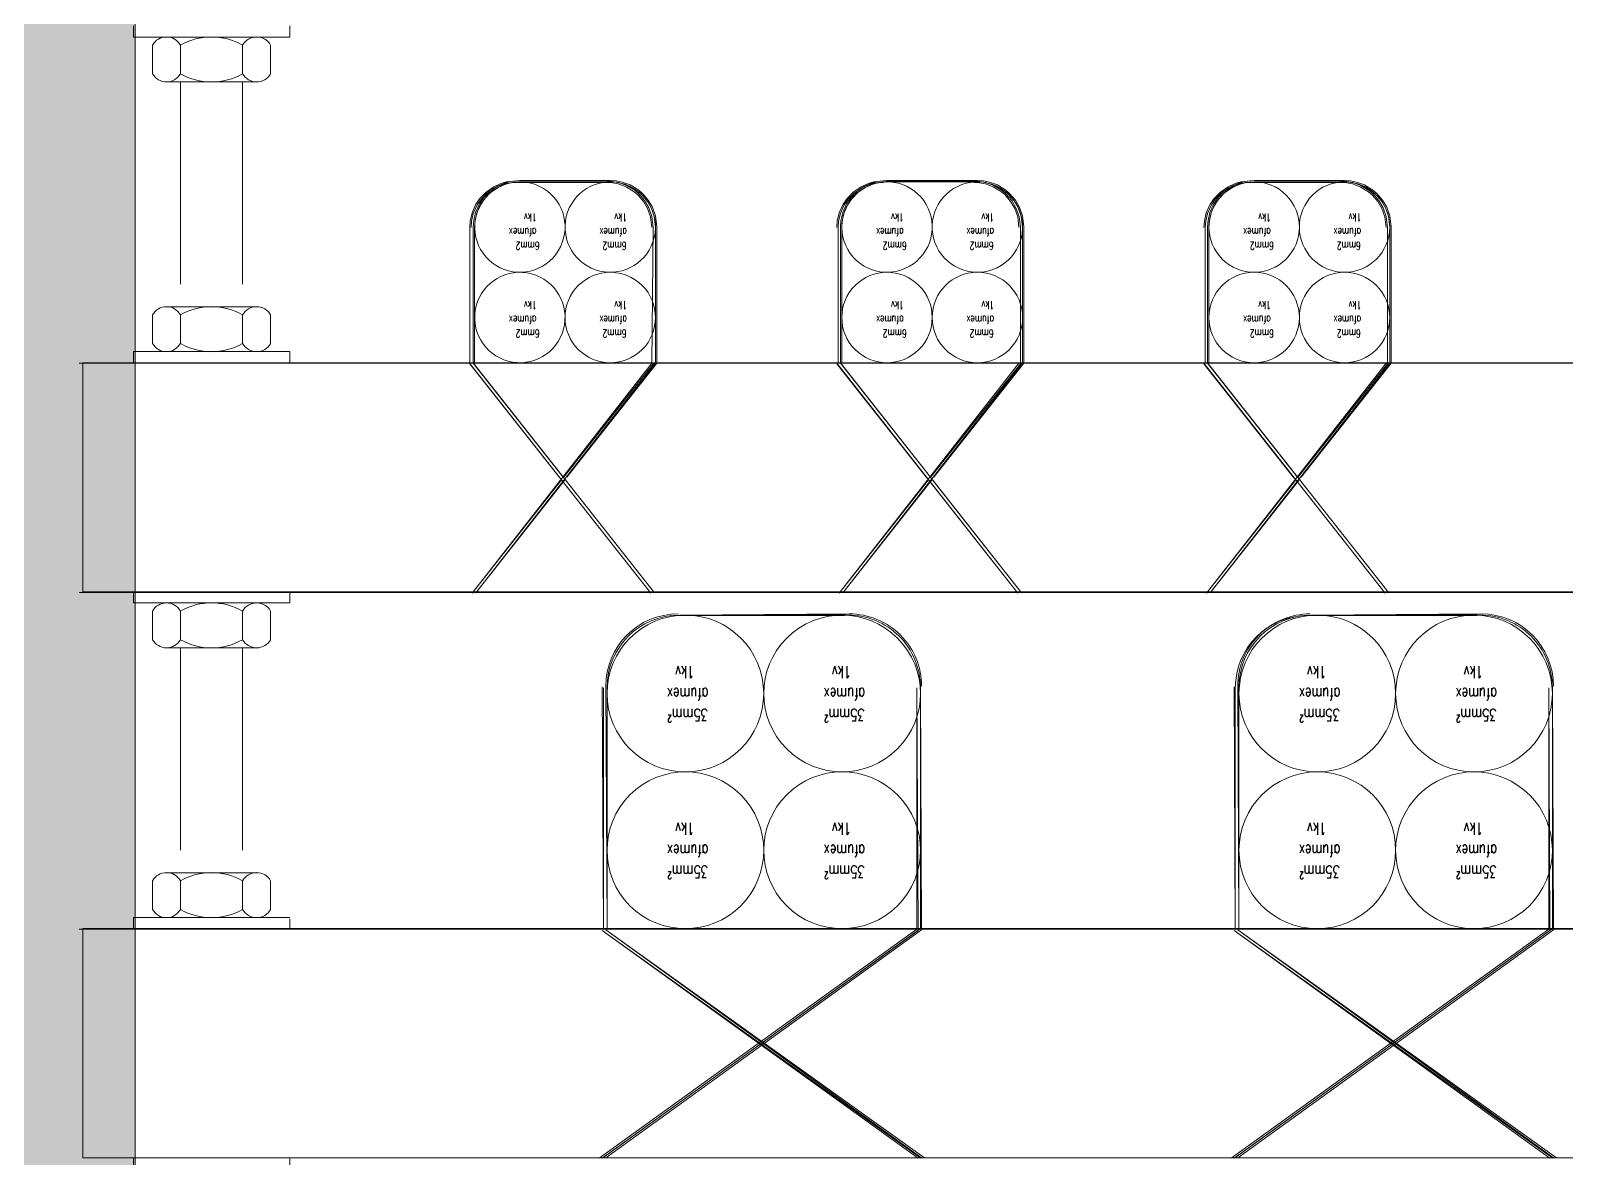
# Model space of a CAD drawing. Extents: x -14.2 to 52.3, y 3.7 to 90.9.
# Drawn here: x 11.7935 to 11.9209, y 17.7569 to 17.8504 of the extents above; entities that cross this region are included whole.
import ezdxf

# ---------------------------------------------------------------- set-up
doc = ezdxf.new("R2010")
doc.units = 0
for name, color, linetype, lineweight in [('limpo_PINI-PSG-PE-0102-LAZ-R00$0$0-1', 7, 'Continuous', 5), ('limpo_PINI-PSG-PE-0102-LAZ-R00$0$PNIN-HID-PL-0009-LAZ-R00_dwg', 8, 'Continuous', 5), ('limpo_PINI-PSG-PE-0102-LAZ-R00$0$S-BEAM', 12, 'Continuous', 5)]:
    doc.layers.add(name, color=color, linetype=linetype, lineweight=lineweight)
doc.layers.add('limpo_PINI-PSG-PE-0102-LAZ-R00$0$0-8', color=7, linetype='Continuous', lineweight=5, true_color=0x999999)
doc.layers.add('limpo_PINI-PSG-PE-0102-LAZ-R00$0$XR_ARQT', color=7, linetype='Continuous')
doc.layers.add('XR_ARQT', color=7, linetype='Continuous')
doc.styles.add('limpo_PINI-PSG-PE-0102-LAZ-R00$0$RomanS_2', font='romans__.ttf', dxfattribs={"width": 0.7, "height": 0.001})
doc.styles.add('limpo_PINI-PSG-PE-0102-LAZ-R00$0$RomanS_5', font='romans__.ttf', dxfattribs={"width": 0.7, "height": 0.0006637168141592924})

# ---------------------------------------------------------------- blocks, each defined once
blk = doc.blocks.new('limpo_PINI-PSG-PE-0102-LAZ-R00$0$LAZ GERAL - PNE_dwg-25011385-009 - PRE - PAV_ LAZER - GERAL')
at = {"layer": 'limpo_PINI-PSG-PE-0102-LAZ-R00$0$0-8'}
for p, q in [((-9.8235144578276, -6.981251212000853), (-9.8235144578276, -6.98362757948637)), ((-9.821192077326586, -6.98125121427179), (-9.821192077326586, -6.98362757948637)), ((-9.81603995153587, -6.98362757948637), (-9.81603995153587, -6.981251212000853)), ((-9.813717569899367, -6.98125121427179), (-9.813717569899367, -6.98362757948637)), ((-9.82246847788673, -6.984299256783725), (-9.814763553246664, -6.984299256783725)), ((-9.821192179518746, -7.001074659067399), (-9.821192179518746, -6.984299259054666)), ((-9.81604005259257, -7.001074656796462), (-9.81604005259257, -6.984299259054666)), ((-9.822468430197048, -7.002948375093943), (-9.814763506692458, -7.002948375093943)), ((-9.823514412408883, -7.005996419876819), (-9.823514412408883, -7.003620056933165)), ((-9.82119203077238, -7.005996422147756), (-9.82119203077238, -7.003620054662228)), ((-9.816039906117112, -7.003620054662228), (-9.816039906117112, -7.005996422147756)), ((-9.813717523345161, -7.005996419876819), (-9.813717523345161, -7.003620054662228)), ((-9.81213028942328, -7.007588998448849), (-9.81213028942328, -7.007091361218691)), ((-8.779996034012882, -7.007588237684995), (-9.829298076685973, -7.007588237685006)), ((-9.823514412408883, -7.028181502860789), (-9.823514412408883, -7.03055786580444)), ((-9.82119203077238, -7.028181500589849), (-9.82119203077238, -7.03055786580444)), ((-9.816039906117112, -7.030557868075377), (-9.816039906117112, -7.028181500589849)), ((-9.813717523345161, -7.028181498318911), (-9.813717523345161, -7.03055786580444)), ((-9.822468431332496, -7.031229543101794), (-9.814763506692458, -7.031229543101794)), ((-9.82119213296454, -7.048004943114528), (-9.82119213296454, -7.031229543101794)), ((-9.816040007173825, -7.048004945385465), (-9.816040007173825, -7.031229545372724)), ((-9.823514366990139, -7.052926806116105), (-9.823514366990139, -7.050550443172455)), ((-9.82246838477829, -7.049878763604163), (-9.8147634612737, -7.049878763604163)), ((-9.821191985353636, -7.052926808387042), (-9.821191985353636, -7.050550440901517)), ((-9.81603985956292, -7.050550440901517), (-9.81603985956292, -7.052926808387042)), ((-9.813717479061893, -7.052926806116105), (-9.813717479061893, -7.050550440901517)), ((-8.77999626533554, -7.054518623924295), (-9.8292980312672, -7.054518623924295))]:
    blk.add_line(p, q, dxfattribs=at)
at = {"layer": 'limpo_PINI-PSG-PE-0102-LAZ-R00$0$0-8', "flags": 128}
for points in [[(-9.812130334841996, -6.979658637970687), (-9.812130334841996, -6.980579534703498), (-9.825101694020418, -6.980579534703498), (-9.825101694020418, -6.979658635699749)], [(-9.796788447892482, -7.007589000719786), (-9.796788447892482, -7.003839000236994), (-9.796788447892482, -6.996339001542335), (-9.796752269595672, -6.995819352120161), (-9.796598903003144, -6.995161863636977), (-9.796286239266209, -6.994464343076945), (-9.795961907455137, -6.993990409886838), (-9.795466361757903, -6.993481079602248), (-9.794836707013658, -6.993048293519021), (-9.79427456495445, -6.992798588103057), (-9.79381296862941, -6.992669855499273), (-9.793038447409657, -6.992589001059539), (-9.785538447579555, -6.992589001059539), (-9.785058331763537, -6.992619863092905), (-9.7845696068255, -6.992716314327723), (-9.78393264988344, -6.992950209480529), (-9.783250387748865, -6.993367923355109), (-9.782946757799195, -6.99362871548534), (-9.782479401242526, -6.994169959247113), (-9.78214383737722, -6.994745537304883), (-9.781897198861628, -6.99544244471193), (-9.781788445961269, -6.996338999271398), (-9.781788445961269, -7.003839002507931), (-9.781788445961269, -7.007588998448849), (-9.796699337461405, -7.026659350585938), (-9.78928844692686, -7.017272225981952), (-9.781877559798744, -7.026659350585938), (-9.796903222182209, -7.007588998448849), (-9.81213028942328, -7.007588998448849), (-9.81213028942328, -7.006668099445111), (-9.825101646330765, -7.006668099445111), (-9.825101646330765, -7.007589000719786)], [(-9.78914379619043, -7.017088999974728), (-9.781674915009546, -7.007628412830829), (-9.781674915009546, -7.003839000236994), (-9.781674915009546, -6.996332138770825), (-9.781785996755772, -6.995416358458996), (-9.782040373489053, -6.994697586470849), (-9.782386605080774, -6.99410370920301), (-9.782866359817774, -6.99354810403586), (-9.783183328115754, -6.99327585957051), (-9.783882958376196, -6.992847506356245), (-9.784538860609942, -6.992606657594443), (-9.785043636530446, -6.992507036131627), (-9.78553480272572, -6.992475465565921), (-9.793044358658605, -6.992475465565921), (-9.793834260934403, -6.992557927829033), (-9.794313064148838, -6.992691458922625), (-9.79489237789791, -6.992948790144926), (-9.795539915135294, -6.993393864268064), (-9.796050091343929, -6.993918232697254), (-9.796385680189545, -6.994408614283806), (-9.796706983706144, -6.995125412827736), (-9.796864898985433, -6.995802406388528), (-9.79690198452154, -6.996335052382946), (-9.79690198452154, -7.003839000236994), (-9.79690198452154, -7.007628412830829), (-9.789433098798781, -7.017088999974728)], [(-9.766333072343258, -7.007588966655732), (-9.766333072343258, -7.003838963902002), (-9.766333072343258, -6.996338962936402), (-9.76629689177554, -6.99581931578517), (-9.766143528589396, -6.995161825031047), (-9.765830863717014, -6.994464302200079), (-9.765506533041389, -6.993990371280915), (-9.765010987344198, -6.993481038725381), (-9.764381332599925, -6.993048254913099), (-9.763819188269764, -6.992798551768065), (-9.763357591944725, -6.992669821435214), (-9.762583071860462, -6.992588964724547), (-9.75508307203036, -6.992588964724547), (-9.754602955078894, -6.992619824486976), (-9.754114231276304, -6.992716280263668), (-9.753477276605182, -6.992950170874597), (-9.752795009928732, -6.993367891561991), (-9.752491383385447, -6.993628681421285), (-9.752024023422408, -6.994169925183058), (-9.751688462963514, -6.994745500969888), (-9.751441824447923, -6.995442408376938), (-9.751333072683025, -6.996338962936402), (-9.751333072683025, -7.003838963902002), (-9.751333072683025, -7.007588964384794), (-9.766243960776734, -7.026659314250953), (-9.758833072513156, -7.01727218964696), (-9.751422183114101, -7.026659314250953), (-9.766447844362048, -7.007588966655732), (-9.781674913874085, -7.007588966655732), (-9.781674913874085, -7.007091322612769)], [(-9.758688420641235, -7.017088965910673), (-9.751219538324861, -7.007628378766782), (-9.751219538324861, -7.003838966172939), (-9.751219538324861, -6.99633210470677), (-9.751330622342039, -6.995416319853074), (-9.751584997939872, -6.994697552406794), (-9.751931229531579, -6.994103670597077), (-9.752410984268593, -6.993548069971805), (-9.752727951431083, -6.993275825506455), (-9.753427581691554, -6.992847472292191), (-9.754083483925271, -6.992606623530389), (-9.754588259845761, -6.992507002067573), (-9.755079426041036, -6.992475429230929), (-9.762588983109382, -6.992475429230929), (-9.763378885385208, -6.992557891494041), (-9.763857688599614, -6.992691422587633), (-9.764437003484161, -6.992948753809934), (-9.765084539586098, -6.993393830204017), (-9.765594712388307, -6.993918196362262), (-9.765930303504874, -6.994408582490689), (-9.766251607021502, -6.995125374221807), (-9.766409522300748, -6.995802370053536), (-9.76644660556596, -6.996335016047961), (-9.76644660556596, -7.003838963902002), (-9.76644660556596, -7.007628381037712), (-9.758977723249586, -7.017088963639736)], [(-9.735877695658615, -7.007588941675426), (-9.735877695658615, -7.00383894346357), (-9.735877695658615, -6.996338940227037), (-9.735841517361791, -6.995819295346742), (-9.735688150769263, -6.995161804592616), (-9.735375487032343, -6.994464281761651), (-9.73505115408581, -6.993990353113418), (-9.734555609524065, -6.99348101828695), (-9.733925954779792, -6.993048236745601), (-9.733363813856059, -6.992798531329637), (-9.732902216395544, -6.992669798725849), (-9.73212769517582, -6.992588944286108), (-9.724627695345688, -6.992588944286108), (-9.72414758066516, -6.992619801777607), (-9.723658855727123, -6.992716257554299), (-9.72302189878505, -6.992950148165232), (-9.722339634379537, -6.993367866581679), (-9.722036006700804, -6.993628656440979), (-9.72156864900866, -6.994169904744631), (-9.721233085143382, -6.99474548053146), (-9.72098644662779, -6.9954423879385), (-9.720877694862892, -6.996338940227037), (-9.720877694862892, -7.003838941192633), (-9.720877694862892, -7.007588941675426), (-9.735788586362986, -7.026659293812514), (-9.72837769696396, -7.017272164666654), (-9.720966807564906, -7.026659291541577), (-9.735992468812853, -7.007588941675426), (-9.751219538324861, -7.007588941675426), (-9.751219538324861, -7.007091302174331)], [(-9.72823304509204, -7.017088940930368), (-9.720764161640219, -7.007628356057406), (-9.720764161640219, -7.003838941192633), (-9.720764161640219, -6.996332079726464), (-9.720875245657354, -6.995416299414636), (-9.721129621255187, -6.994697529697419), (-9.721475853982383, -6.99410365015865), (-9.721955607583908, -6.993548047262436), (-9.722272577017335, -6.993275802797079), (-9.722972206142359, -6.992847447311885), (-9.723628108376076, -6.992606600821023), (-9.724132884296566, -6.992506979358197), (-9.72462405049184, -6.992475408792501), (-9.732133605289249, -6.992475408792501), (-9.732923509836013, -6.992557868784672), (-9.73340231305042, -6.992691397607327), (-9.733981625664043, -6.992948731100565), (-9.734629164036917, -6.993393805223704), (-9.735139339110063, -6.993918175923831), (-9.735474927955678, -6.994408559781313), (-9.735796231472307, -6.995125353783376), (-9.735954146751553, -6.995802349615097), (-9.735991230016737, -6.996334995609523), (-9.735991230016737, -7.003838941192633), (-9.735991230016737, -7.007628356057406), (-9.728522347700405, -7.017088940930368)], [(-9.70553709212821, -7.007588907611371), (-9.720764161640219, -7.007588907611371), (-9.720764161640219, -7.007091263568402)], [(-9.829298076685973, -7.007588925778908), (-9.829298076685973, -7.026588926559718), (-8.779996127668412, -7.026588926559729)], [(-9.81213028942328, -7.026588919746882), (-9.81213028942328, -7.027509821021557), (-9.825101647466212, -7.027509821021557), (-9.825101647466212, -7.026588922017819)], [(-9.765709417414456, -7.02841935852766), (-9.779809416368394, -7.028519359236956), (-9.765809416988304, -7.028519359236956)], [(-9.713288589143545, -7.028419360798598), (-9.72738859036842, -7.028519361507893), (-9.713388588717393, -7.028519361507893)], [(-9.785909417623074, -7.07351930371523), (-9.759709416869072, -7.054619360417128), (-9.75980941644292, -7.034519360917812), (-9.75980941644292, -7.054519359707832), (-9.786148040866664, -7.073519305986167)], [(-9.785909417623074, -7.034419362479454), (-9.785809418049269, -7.054519359707832), (-9.785809418049269, -7.034519360917812)], [(-9.733488590487653, -7.07351930371523), (-9.70728858859816, -7.054619360417128), (-9.707388589307456, -7.03451936318875), (-9.707388589307456, -7.05451936197877), (-9.73372721486669, -7.07351930371523)], [(-9.733488590487653, -7.034419360208517), (-9.733388589778357, -7.05451936197877), (-9.733388589778357, -7.034519360917812)], [(-9.812130244004535, -7.053598485684404), (-9.825101602047496, -7.053598485684404), (-9.825101602047496, -7.054519384688142)], [(-9.785909416487627, -7.054519359707832), (-9.812130244004535, -7.054519359707832), (-9.812130244004535, -7.053717862027888), (-9.812130244004535, -7.054519384688142)], [(-9.733488590487653, -7.054519359707832), (-9.759709416869072, -7.054519359707832), (-9.759709416869072, -7.053717864298825)], [(-9.681067762216742, -7.05451936197877), (-9.70728858973365, -7.05451936197877), (-9.70728858973365, -7.053717864298825)], [(-9.8292980312672, -7.054519312018186), (-9.829298031267214, -7.073519312799014), (-8.77999635899107, -7.073519312799014)], [(-9.759709418004562, -7.07351930371523), (-9.785909416487627, -7.054619360417128), (-9.759470791354588, -7.07351930371523)], [(-9.70728858973365, -7.07351930371523), (-9.733488589352177, -7.054619360417128), (-9.707049965354614, -7.073519305986167)], [(-9.812130244004535, -7.073519305986167), (-9.812130244004535, -7.074440207260857), (-9.825101602047496, -7.074440207260857), (-9.825101602047496, -7.073519305986167)]]:
    blk.add_lwpolyline(points, dxfattribs=at)
at = {"layer": 'limpo_PINI-PSG-PE-0102-LAZ-R00$0$0-8'}
for centre, radius in [((-9.779309417363791, -7.035019359922416), 0.00650000068543477), ((-9.713888589992933, -7.035019359922416), 0.006500000685477403), ((-9.72688859022837, -7.048019361293321), 0.006500000685477403)]:
    blk.add_circle(centre, radius, dxfattribs=at)
for centre, radius, start, end in [((-9.72738859036842, -7.034519360917812), 0.005999999409908696, 90, 180), ((-9.818615969580222, -7.02601069604755), 0.005226169717274493, 240.4675816840882, 299.5324168751238), ((-9.814878714731151, -7.029899859547616), 0.001334668744473434, 209.5387850870048, 330.4612997309792), ((-9.818615923026016, -7.048379638630152), 0.005226169717274493, 240.4675816840721, 299.532418315927)]:
    blk.add_arc(centre, radius, start, end, dxfattribs=at)
for centre, major_axis, ratio, start_param, end_param in [((-9.822353268712575, -6.981909220528603), (0.00129057014269284, 0.0003402451610921758), 0.9999982984946754, 0.2577739979417042, 2.368267909469662), ((-9.818616014998966, -6.985798381757743), (0.004159937226234545, 0.003163509363301962), 0.9999991041850048, 0.4051897451851598, 1.436066003537221), ((-9.814878760149867, -6.981909220528603), (-0.0008082240430593851, 0.001062126704768765), 0.9999987968544446, 4.577465541235565, 6.68796099785599), ((-9.8223532675771, -6.98296957095862), (-0.0001291282048289544, 0.00132840954825895), 0.9999973096873458, 1.989444121635222, 4.099940087475453), ((-9.818616012728029, -6.979080409729487), (0.003789916488361452, 0.003598527043251864), 0.9999995141808703, 3.437450739352873, 4.468326778196947), ((-9.814878760149867, -6.98296957095862), (0.0006719827351403206, 0.001153161479501854), 0.9999982985179435, 2.613969430734719, 4.724464270911673), ((-9.822353222158341, -7.004278063189989), (4.833814363096525e-05, 0.001333795100339539), 0.9999969325892055, 5.264162289828012, 7.374660515238323), ((-9.818615969580222, -7.008167224419118), (0.002457468631531557, 0.00461234254004395), 0.9999995141780624, 6.257291294578549, 7.288167587428976), ((-9.814878715866612, -7.004278063189989), (0.0003089825219542669, 0.001298412999900137), 0.9999969325756707, 5.461560568283644, 7.572057038208092), ((-9.822353222158341, -7.005338413619995), (-0.0005425797408091833, 0.001219406311185851), 0.999997309715679, 1.667694292241023, 3.778191438205998), ((-9.818615968444732, -7.001449252390866), (0.003789902611264803, 0.003598540032717662), 0.999999514172254, 3.437447486679544, 4.468323525524871), ((-9.814878715866612, -7.005338413619995), (-0.0003402456629001517, 0.001290573364154491), 0.9999965970109286, 1.82857163741003, 3.939069778160199), ((-9.822353222158341, -7.028839506846673), (0.001290571207250071, 0.0003402411230453095), 0.9999982985212938, 0.2577771268303455, 2.368274418494719), ((-9.818615969580222, -7.032728670346742), (0.0001353184439426066, 0.005224418680625733), 0.9999995141787221, 5.793642339547093, 6.824518627081632), ((-9.814878715866612, -7.028839506846673), (0.0008480204799436718, 0.001030633684926015), 0.9999973096853759, 5.916435037866739, 8.026931502669663), ((-9.77990941707769, -7.034419362479454), (0, 0.00600000168085657), 0.9999998107546929, 1.554312234475219e-15, 1.570796326794898), ((-9.779809416368394, -7.034519360917812), (0, 0.00600000168085657), 0.9999998107546929, 1.554312234475219e-15, 1.570796326794898), ((-9.765809416988304, -7.034519360917812), (0, 0.00600000168085657), 0.9999998107546929, 4.712388980384685, 6.283185307179588), ((-9.765709417414456, -7.034419360208517), (0, 0.00600000168085657), 0.9999996215087936, 4.712388980384685, 6.283185307179588), ((-9.727488589942269, -7.034419362479454), (-0.003154393830076064, 0.005103903227543293), 0.9999995768352079, 5.729609602129317, 7.300405928925405), ((-9.713388588717393, -7.034519360917812), (-0.004242650627203326, 0.004242631518286322), 0.9999996215152355, 3.926988375732821, 5.497784702532454), ((-9.713288589143545, -7.034419360208517), (-0.004242630715648957, 0.004242651429862047), 0.99999962150813, 3.926993068936836, 5.497789395729364), ((-9.822353222158341, -7.029899859547616), (-0.0008082290279225194, 0.001062122911530618), 0.9999987968695022, 1.435868194350536, 3.546365131301779), ((-9.822353176739625, -7.051208449429282), (4.834215638019874e-05, 0.001333794954912988), 0.9999969325737023, 5.264165298339257, 7.374663523751805), ((-9.818615923026016, -7.055097610658407), (-0.000703263801852456, 0.005178637073872509), 0.9999996927367628, 5.632771782316827, 6.663648285783215), ((-9.814878669312407, -7.051208447158338), (-0.0003402431420845564, 0.001290570674975607), 0.9999982985053228, 4.970164542758077, 7.080662055066841), ((-9.822353176739625, -7.052268799859284), (-0.0005425774516116613, 0.001219407329776021), 0.9999973096937934, 1.66769616955251, 3.778193315531241), ((-9.814878669312407, -7.052268799859284), (0.0006719778667534916, 0.001153163983326111), 0.9999991492454787, 2.613965704708907, 4.724461665409552)]:
    blk.add_ellipse(centre, major_axis=major_axis, ratio=ratio, start_param=start_param, end_param=end_param, dxfattribs=at)
for centre, major_axis, ratio in [((-9.793038447409657, -6.996339001542335), (0.001971489462142681, 0.003189943288652711), 0.9999993229396402), ((-9.762583072995952, -6.99633896520734), (0.003042159463790915, 0.002192666673452157), 0.999999042484537), ((-9.75508307203036, -6.99633896520734), (0.003189943474724537, 0.001971487001288588), 0.9999993229378232), ((-9.785538446444065, -6.996338999271398), (-0.003649684919773854, 0.0008615710142225054), 0.9999993229357624), ((-9.73212769517582, -6.996338942497975), (0.002651645796899473, 0.002651654138967586), 0.999999394418164), ((-9.724627695345688, -6.996338940227037), (0.003750000482796167, 0), 0.9999993944187151), ((-9.785538447579555, -7.003839000236994), (-0.002651643361258357, 0.002651660589060002), 0.9999990916279338), ((-9.762583071860462, -7.003838963902002), (-0.002651648339467593, 0.002651654005112157), 0.9999996972045302), ((-9.724627695345688, -7.003838941192633), (-0.002651640398951141, 0.002651661945575963), 0.99999969720721), ((-9.793038447409657, -7.003839002507931), (0.0006006780411267133, 0.003701581720685705), 0.9999990424892091), ((-9.75508307203036, -7.003838963902002), (0, 0.003750000482796167), 0.9999996972065154), ((-9.73212769517582, -7.003838941192633), (0, 0.003750000482803273), 0.9999996972046206), ((-9.766309418263845, -7.035019359922416), (0.004596207339642507, 0.004596182588032679), 0.9999998253118367), ((-9.72688859022837, -7.035019359922416), (0, 0.006500000685459639), 0.9999998253119937), ((-9.779309417363791, -7.048019359022383), (-0.004596206822802773, 0.004596183907785165), 0.9999996506252495), ((-9.766309418263845, -7.048019359022383), (0.00459621242399551, 0.004596177503646672), 0.9999998253114499), ((-9.713888589992933, -7.048019359022383), (-0.006005206595415091, 0.002487466774282269), 0.9999997529567805)]:
    blk.add_ellipse(centre, major_axis=major_axis, ratio=ratio, dxfattribs=at)
at = {"layer": 'limpo_PINI-PSG-PE-0102-LAZ-R00$0$0-1', "attachment_point": 1, "rotation": 180, "line_spacing_factor": 0.9830834373146234}
for s, insert, char_height, width, style in [('1kv', (-9.791645706748753, -6.995876089972004), 0.0006637168141592924, 0.00141590101434416, 'limpo_PINI-PSG-PE-0102-LAZ-R00$0$RomanS_5'), ('1kv', (-9.784145708054112, -6.99587608770107), 0.0006637168141592924, 0.00141590101434416, 'limpo_PINI-PSG-PE-0102-LAZ-R00$0$RomanS_5'), ('1kv', (-9.761190332335048, -6.995876053637019), 0.0006637168141592924, 0.00141590101434416, 'limpo_PINI-PSG-PE-0102-LAZ-R00$0$RomanS_5'), ('1kv', (-9.75369033023398, -6.995876053637019), 0.0006637168141592924, 0.00141590101434416, 'limpo_PINI-PSG-PE-0102-LAZ-R00$0$RomanS_5'), ('1kv', (-9.730734955650377, -6.995876030927644), 0.0006637168141592924, 0.00141590101434416, 'limpo_PINI-PSG-PE-0102-LAZ-R00$0$RomanS_5'), ('1kv', (-9.723234956955721, -6.995876033198581), 0.0006637168141592924, 0.00141590101434416, 'limpo_PINI-PSG-PE-0102-LAZ-R00$0$RomanS_5'), ('afumex', (-9.791656567504816, -6.997084889280544), 0.0006637168141592924, 0.003050255328044276, 'limpo_PINI-PSG-PE-0102-LAZ-R00$0$RomanS_5'), ('afumex', (-9.784156565403748, -6.997084889280544), 0.0006637168141592924, 0.003050255328044276, 'limpo_PINI-PSG-PE-0102-LAZ-R00$0$RomanS_5'), ('afumex', (-9.761201189684684, -6.997084857487426), 0.0006637168141592924, 0.003050255328044276, 'limpo_PINI-PSG-PE-0102-LAZ-R00$0$RomanS_5'), ('afumex', (-9.753701189854553, -6.997084855216489), 0.0006637168141592924, 0.003050255328044276, 'limpo_PINI-PSG-PE-0102-LAZ-R00$0$RomanS_5'), ('afumex', (-9.73074581527095, -6.99708483250712), 0.0006637168141592924, 0.003050255328044276, 'limpo_PINI-PSG-PE-0102-LAZ-R00$0$RomanS_5'), ('afumex', (-9.723245814305358, -6.997084834778057), 0.0006637168141592924, 0.003050255328044276, 'limpo_PINI-PSG-PE-0102-LAZ-R00$0$RomanS_5'), ('6mm2', (-9.79139930668154, -6.998228878319011), 0.0006637168141592924, 0.002653803044027912, 'limpo_PINI-PSG-PE-0102-LAZ-R00$0$RomanS_5'), ('6mm2', (-9.784188975080639, -6.998228876048074), 0.0006637168141592924, 0.002653803044027912, 'limpo_PINI-PSG-PE-0102-LAZ-R00$0$RomanS_5'), ('6mm2', (-9.760943931132346, -6.998228839713082), 0.0006637168141592924, 0.002653803044027912, 'limpo_PINI-PSG-PE-0102-LAZ-R00$0$RomanS_5'), ('6mm2', (-9.753733599531444, -6.998228839713082), 0.0006637168141592924, 0.002653803044027912, 'limpo_PINI-PSG-PE-0102-LAZ-R00$0$RomanS_5'), ('6mm2', (-9.730488554447703, -6.998228819274651), 0.0006637168141592924, 0.002653803044027912, 'limpo_PINI-PSG-PE-0102-LAZ-R00$0$RomanS_5'), ('6mm2', (-9.723278221711325, -6.998228819274651), 0.0006637168141592924, 0.002653803044027912, 'limpo_PINI-PSG-PE-0102-LAZ-R00$0$RomanS_5'), ('1kv', (-9.791645706748753, -7.003155469411357), 0.0006637168141592924, 0.00141590101434416, 'limpo_PINI-PSG-PE-0102-LAZ-R00$0$RomanS_5'), ('1kv', (-9.784145708054112, -7.003155469411357), 0.0006637168141592924, 0.00141590101434416, 'limpo_PINI-PSG-PE-0102-LAZ-R00$0$RomanS_5'), ('1kv', (-9.761190331199558, -7.003155435347303), 0.0006637168141592924, 0.00141590101434416, 'limpo_PINI-PSG-PE-0102-LAZ-R00$0$RomanS_5'), ('1kv', (-9.753690331369427, -7.003155435347303), 0.0006637168141592924, 0.00141590101434416, 'limpo_PINI-PSG-PE-0102-LAZ-R00$0$RomanS_5'), ('1kv', (-9.730734954514915, -7.003155412637934), 0.0006637168141592924, 0.00141590101434416, 'limpo_PINI-PSG-PE-0102-LAZ-R00$0$RomanS_5'), ('1kv', (-9.723234955820232, -7.003155412637934), 0.0006637168141592924, 0.00141590101434416, 'limpo_PINI-PSG-PE-0102-LAZ-R00$0$RomanS_5'), ('afumex', (-9.791656567504816, -7.004364270990834), 0.0006637168141592924, 0.003050255328044276, 'limpo_PINI-PSG-PE-0102-LAZ-R00$0$RomanS_5'), ('afumex', (-9.784156566539195, -7.004364270990834), 0.0006637168141592924, 0.003050255328044276, 'limpo_PINI-PSG-PE-0102-LAZ-R00$0$RomanS_5'), ('afumex', (-9.761201190820145, -7.004364234655842), 0.0006637168141592924, 0.003050255328044276, 'limpo_PINI-PSG-PE-0102-LAZ-R00$0$RomanS_5'), ('afumex', (-9.753701189854553, -7.004364232384905), 0.0006637168141592924, 0.003050255328044276, 'limpo_PINI-PSG-PE-0102-LAZ-R00$0$RomanS_5'), ('afumex', (-9.73074581413546, -7.004364209675536), 0.0006637168141592924, 0.003050255328044276, 'limpo_PINI-PSG-PE-0102-LAZ-R00$0$RomanS_5'), ('afumex', (-9.723245814305358, -7.004364211946474), 0.0006637168141592924, 0.003050255328044276, 'limpo_PINI-PSG-PE-0102-LAZ-R00$0$RomanS_5'), ('6mm2', (-9.79139930668154, -7.005508255487428), 0.0006637168141592924, 0.002653803044027912, 'limpo_PINI-PSG-PE-0102-LAZ-R00$0$RomanS_5'), ('6mm2', (-9.784188976216129, -7.005508255487428), 0.0006637168141592924, 0.002653803044027912, 'limpo_PINI-PSG-PE-0102-LAZ-R00$0$RomanS_5'), ('6mm2', (-9.760943931132346, -7.005508219152436), 0.0006637168141592924, 0.002653803044027912, 'limpo_PINI-PSG-PE-0102-LAZ-R00$0$RomanS_5'), ('6mm2', (-9.753733599531444, -7.005508219152436), 0.0006637168141592924, 0.002653803044027912, 'limpo_PINI-PSG-PE-0102-LAZ-R00$0$RomanS_5'), ('6mm2', (-9.730488554447703, -7.005508198714004), 0.0006637168141592924, 0.002653803044027912, 'limpo_PINI-PSG-PE-0102-LAZ-R00$0$RomanS_5'), ('6mm2', (-9.723278222846801, -7.005508196443067), 0.0006637168141592924, 0.002653803044027912, 'limpo_PINI-PSG-PE-0102-LAZ-R00$0$RomanS_5'), ('1kv', (-9.778555034813095, -7.033748738441162), 0.001, 0.002133290672852436, 'limpo_PINI-PSG-PE-0102-LAZ-R00$0$RomanS_2'), ('1kv', (-9.765555035713106, -7.033748738441162), 0.001, 0.002133290672852436, 'limpo_PINI-PSG-PE-0102-LAZ-R00$0$RomanS_2'), ('1kv', (-9.726134208813122, -7.033748736170224), 0.001, 0.002133290672852436, 'limpo_PINI-PSG-PE-0102-LAZ-R00$0$RomanS_2'), ('1kv', (-9.713134207442195, -7.033748738441162), 0.001, 0.002133290672852436, 'limpo_PINI-PSG-PE-0102-LAZ-R00$0$RomanS_2'), ('afumex', (-9.777378055873328, -7.035569998094729), 0.001, 0.004595717620944962, 'limpo_PINI-PSG-PE-0102-LAZ-R00$0$RomanS_2'), ('afumex', (-9.764378056773353, -7.035569995823796), 0.001, 0.004595717620944962, 'limpo_PINI-PSG-PE-0102-LAZ-R00$0$RomanS_2'), ('afumex', (-9.724957229873354, -7.035569995823796), 0.001, 0.004595717620944962, 'limpo_PINI-PSG-PE-0102-LAZ-R00$0$RomanS_2'), ('afumex', (-9.711957228502442, -7.035569998094729), 0.001, 0.004595717620944962, 'limpo_PINI-PSG-PE-0102-LAZ-R00$0$RomanS_2'), ('35mm²', (-9.777426886695437, -7.037293600645949), 0.001, 0.004425054367116768, 'limpo_PINI-PSG-PE-0102-LAZ-R00$0$RomanS_2'), ('35mm²', (-9.76442688646, -7.037293600645949), 0.001, 0.004425054367116768, 'limpo_PINI-PSG-PE-0102-LAZ-R00$0$RomanS_2'), ('35mm²', (-9.725006058424526, -7.037293602916886), 0.001, 0.004425054367116768, 'limpo_PINI-PSG-PE-0102-LAZ-R00$0$RomanS_2'), ('35mm²', (-9.712006060459998, -7.037293602916886), 0.001, 0.004425054367116768, 'limpo_PINI-PSG-PE-0102-LAZ-R00$0$RomanS_2'), ('1kv', (-9.778555034813095, -7.046748737541137), 0.001, 0.002133290672852436, 'limpo_PINI-PSG-PE-0102-LAZ-R00$0$RomanS_2'), ('1kv', (-9.765555035713106, -7.046748737541137), 0.001, 0.002133290672852436, 'limpo_PINI-PSG-PE-0102-LAZ-R00$0$RomanS_2'), ('1kv', (-9.726134208813122, -7.046748737541137), 0.001, 0.002133290672852436, 'limpo_PINI-PSG-PE-0102-LAZ-R00$0$RomanS_2'), ('1kv', (-9.713134208577685, -7.046748737541137), 0.001, 0.002133290672852436, 'limpo_PINI-PSG-PE-0102-LAZ-R00$0$RomanS_2'), ('afumex', (-9.777378055873328, -7.048569997194704), 0.001, 0.004595717620944962, 'limpo_PINI-PSG-PE-0102-LAZ-R00$0$RomanS_2'), ('afumex', (-9.764378056773353, -7.048569994923767), 0.001, 0.004595717620944962, 'limpo_PINI-PSG-PE-0102-LAZ-R00$0$RomanS_2'), ('afumex', (-9.724957228737878, -7.048569997194704), 0.001, 0.004595717620944962, 'limpo_PINI-PSG-PE-0102-LAZ-R00$0$RomanS_2'), ('afumex', (-9.711957229637889, -7.048569999465641), 0.001, 0.004595717620944962, 'limpo_PINI-PSG-PE-0102-LAZ-R00$0$RomanS_2'), ('35mm²', (-9.777426887830885, -7.050293602016865), 0.001, 0.004425054367116768, 'limpo_PINI-PSG-PE-0102-LAZ-R00$0$RomanS_2'), ('35mm²', (-9.76442688646, -7.050293599745928), 0.001, 0.004425054367116768, 'limpo_PINI-PSG-PE-0102-LAZ-R00$0$RomanS_2'), ('35mm²', (-9.725006059559988, -7.050293602016865), 0.001, 0.004425054367116768, 'limpo_PINI-PSG-PE-0102-LAZ-R00$0$RomanS_2'), ('35mm²', (-9.712006059324551, -7.050293602016865), 0.001, 0.004425054367116768, 'limpo_PINI-PSG-PE-0102-LAZ-R00$0$RomanS_2')]:
    blk.add_mtext(s, dxfattribs=dict(at, insert=insert, char_height=char_height, width=width, style=style))
blk = doc.blocks.new('limpo_PINI-PSG-PE-0102-LAZ-R00$0$PINI-EST-PE-1101-TQR-R20_rvt-1-5PPE_008_LAZER__P_A_0_09_')
at = {"layer": 'limpo_PINI-PSG-PE-0102-LAZ-R00$0$S-BEAM'}
blk.add_hatch(color=50, dxfattribs=at).paths.add_polyline_path([(3399.985134577984, -6490.395772534968), (3399.985134577984, -4455.000063640076), (3339.985134577972, -4455.000063640076), (3339.985134577972, -6490.395772534968), (3354.985134577977, -6490.395772534968)])
at = {"layer": 'limpo_PINI-PSG-PE-0102-LAZ-R00$0$S-BEAM', "color": 55, "lineweight": 18}
blk.add_line((3399.985134577974, -6490.395772534965), (3399.985134577974, -4455.000063640075), dxfattribs=at)
blk = doc.blocks.new('limpo_PINI-PSG-PE-0102-LAZ-R00$0$PNIN-HID-PL-0009-LAZ-R00_dwg-3604853-5PPE_008_LAZER__P_A_0_09_')
at = {"color": 9, "lineweight": 5}
for p, q in [((22479.54535015265, 12048.48320122419), (21430.24330747957, 12048.48320122419)), ((21470.39758797511, 12038.98243893446), (21477.86646915599, 12048.44302607836)), ((21493.09477859958, 12048.44305787147), (21500.56366091595, 12038.98247526945)), ((21523.5501541488, 12048.44308285178), (21531.01903646514, 12038.98249797882)), ((21430.24330747957, 12029.48251234947), (22479.54525649713, 12029.48251234947)), ((22479.54511883, 12001.55281498489), (21430.24335289834, 12001.55281498489))]:
    blk.add_line(p, q, dxfattribs=at)
at = {"color": 9, "lineweight": 5, "flags": 128}
for points in [[(21474.00658143982, 12063.59597334326), (21474.49774763509, 12063.56440277756), (21475.00252355559, 12063.46478131474), (21475.65842578934, 12063.22393255294), (21476.35805604979, 12062.79557933868), (21476.67502434777, 12062.52333487332), (21477.15477908477, 12061.96772970617), (21477.50101067649, 12061.37385243834), (21477.75538740976, 12060.65508045019), (21477.86646915599, 12059.73930013836), (21477.75293820427, 12048.48244046034), (21462.84204670414, 12029.41208832325), (21470.25293723868, 12038.79921292723), (21477.66382436679, 12029.41208832325), (21462.63816198333, 12048.48244046034)], [(21466.49702550693, 12063.59597334326), (21465.70712323114, 12063.51351108015), (21465.2283200167, 12063.37997998656), (21464.64900626763, 12063.12264876426), (21464.00146903025, 12062.67757464112), (21463.49129282161, 12062.15320621193), (21463.15570397599, 12061.66282462538), (21462.83440045939, 12060.94602608145), (21462.67648518011, 12060.26903252066), (21462.639399644, 12059.73638652624), (21462.639399644, 12048.44302607836), (21470.10828536676, 12038.98243893446)], [(21462.75293627306, 12059.73243736685), (21462.78911456986, 12060.25208678902), (21462.94248116239, 12060.90957527221), (21463.25514489933, 12061.60709583224), (21463.5794767104, 12062.08102902235), (21464.07502240764, 12062.59035930694), (21464.70467715188, 12063.02314539017), (21465.26681921109, 12063.27285080613), (21465.72841553613, 12063.40158340991), (21466.50293675588, 12063.48243784965), (21474.00293658598, 12063.48243784965), (21474.483052402, 12063.45157581628), (21474.97177734004, 12063.35512458146), (21475.6087342821, 12063.12122942865), (21476.29099641667, 12062.70351555408), (21476.59462636634, 12062.44272342384), (21477.06198292301, 12061.90147966207), (21477.39754678832, 12061.3259016043), (21477.64418530391, 12060.62899419726), (21477.75293820427, 12059.73243963779)], [(21500.8529635243, 12038.98247299851), (21508.32184584068, 12048.4430601424), (21508.32184584068, 12059.73933420241), (21508.2107618235, 12060.65511905611), (21507.95638622567, 12061.37388650239), (21507.61015463396, 12061.96776831211), (21507.13039989695, 12062.52336893738), (21506.81343273446, 12062.79561340273), (21506.11380247398, 12063.22396661699), (21505.45790024027, 12063.4648153788), (21504.95312431977, 12063.56443684161), (21504.4619581245, 12063.59600967826), (21496.95240105616, 12063.59600967826), (21496.16249878033, 12063.51354741514), (21495.68369556592, 12063.38001632155), (21495.10438068138, 12063.12268509925), (21494.45684457944, 12062.67760870517), (21493.94667177723, 12062.15324254692), (21493.61108066066, 12061.6628564185), (21493.28977714404, 12060.94606468738), (21493.13186186479, 12060.26906885565), (21493.09477859958, 12059.73642286122)], [(21493.20831182228, 12048.48247225345), (21493.20831182228, 12059.73247597278), (21493.24449239, 12060.25212312402), (21493.39785557614, 12060.90961387814), (21493.71052044852, 12061.60713670911), (21494.03485112415, 12062.08106762827), (21494.53039682134, 12062.5904001838), (21495.16005156561, 12063.02318399609), (21495.72219589577, 12063.27288714112), (21496.18379222081, 12063.40161747397), (21496.95831230508, 12063.48247418464)], [(21504.45831213518, 12063.48247418464), (21504.93842908664, 12063.45161442221), (21505.42715288924, 12063.35515864552), (21506.06410756036, 12063.12126803459), (21506.74637423681, 12062.70354734719), (21507.05000078009, 12062.4427574879), (21507.51736074313, 12061.90151372613), (21507.85292120203, 12061.3259379393), (21508.09955971762, 12060.62903053225), (21508.20831148251, 12059.73247597278)], [(21527.40777887629, 12063.59603011668), (21526.61787432952, 12063.51357012451), (21526.13907111512, 12063.38004130186), (21525.55975850149, 12063.12270780862), (21524.91222012862, 12062.67763368548), (21524.40204505547, 12062.15326298535), (21524.06645620986, 12061.66287912787), (21523.74515269323, 12060.94608512581), (21523.58723741399, 12060.26908929409), (21523.5501541488, 12059.73644329966)], [(21523.66368850692, 12048.48249723376), (21523.66368850692, 12059.73249868215), (21523.69986680374, 12060.25214356244), (21523.85323339628, 12060.90963431657), (21524.1658971332, 12061.60715714753), (21524.49023007973, 12062.08108579577), (21524.98577464147, 12062.59042062223), (21525.61542938575, 12063.02320216358), (21526.17757030948, 12063.27290757955), (21526.63916776999, 12063.40164018333), (21527.41368898972, 12063.48249462308), (21534.91368881985, 12063.48249462308), (21535.39380350038, 12063.45163713158), (21535.88252843841, 12063.35518135489), (21536.51948538049, 12063.12129074395), (21537.201749786, 12062.70357232751), (21537.50537746473, 12062.4427824682), (21537.97273515688, 12061.90153416455), (21538.30829902216, 12061.32595837772), (21538.55493753775, 12060.62905097069), (21538.66368930264, 12059.73249868215)], [(21531.3083390735, 12038.98249797882), (21538.77722252532, 12048.44308285178), (21538.77722252532, 12059.73935918272), (21538.66613850819, 12060.65513949455), (21538.41176291035, 12061.37390921177), (21538.06553018315, 12061.96778875053), (21537.58577658163, 12062.52339164675), (21537.2688071482, 12062.79563611211), (21536.56917802318, 12063.2239915973), (21535.91327578946, 12063.46483808816), (21535.40849986897, 12063.56445955099), (21534.9173336737, 12063.59603011668)], [(21508.20831148251, 12048.48247452439), (21493.29742338881, 12029.41212465823), (21500.70831165238, 12038.79924926223), (21508.11920105144, 12029.41212465823), (21493.09353980349, 12048.48247225345)], [(21538.66368930264, 12048.48249723376), (21523.75279780255, 12029.41214509667), (21531.16368720158, 12038.79927424253), (21538.57457660063, 12029.41214736761), (21523.54891535269, 12048.48249723376)], [(21493.83196675108, 12027.65208038152), (21479.73196779714, 12027.55207967223), (21493.73196717723, 12027.55207967223)], [(21546.252795022, 12027.65207811059), (21532.15279379712, 12027.55207740129), (21546.15279544815, 12027.55207740129)], [(21473.63196654247, 11982.55213519395), (21499.83196729646, 12001.45207849206), (21499.73196772262, 12021.55207799137), (21499.73196772262, 12001.55207920135), (21473.39334329887, 11982.55213292302)], [(21473.63196654247, 12021.65207642973), (21473.73196611627, 12001.55207920135), (21473.73196611627, 12021.55207799137)], [(21526.05279367789, 11982.55213519395), (21552.25279556738, 12001.45207849206), (21552.15279485808, 12021.55207572043), (21552.15279485808, 12001.55207693041), (21525.81416929885, 11982.55213519395)], [(21526.05279367789, 12021.65207870067), (21526.15279438718, 12001.55207693041), (21526.15279438718, 12021.55207799137)], [(21499.83196616097, 11982.55213519395), (21473.63196767791, 12001.45207849206), (21500.07059281095, 11982.55213519395)], [(21552.25279443189, 11982.55213519395), (21526.05279481336, 12001.45207849206), (21552.49141881093, 11982.55213292302)]]:
    blk.add_lwpolyline(points, dxfattribs=at)
at = {"color": 9, "lineweight": 5}
blk.add_arc((21532.15279379712, 12021.55207799137), 5.999999409908924, 90, 180, dxfattribs=at)
blk = doc.blocks.new('limpo_PINI-PSG-PE-0102-LAZ-R00$0$A$C745163c0')
at = {"lineweight": 5}
blk.add_blockref('limpo_PINI-PSG-PE-0102-LAZ-R00$0$PINI-EST-PE-1101-TQR-R20_rvt-1-5PPE_008_LAZER__P_A_0_09_', (-5680.000134577966, 2515.000063640069), dxfattribs=at)
at = {"layer": 'limpo_PINI-PSG-PE-0102-LAZ-R00$0$PNIN-HID-PL-0009-LAZ-R00_dwg', "color": 9}
blk.add_blockref('limpo_PINI-PSG-PE-0102-LAZ-R00$0$PNIN-HID-PL-0009-LAZ-R00_dwg-3604853-5PPE_008_LAZER__P_A_0_09_', (-23714.89205015465, -15834.71684584265), dxfattribs=at)
blk = doc.blocks.new('limpo_PINI-PSG-PE-0102-LAZ-R00')
at = {"layer": 'limpo_PINI-PSG-PE-0102-LAZ-R00$0$XR_ARQT', "xscale": 0.001000000000038553, "yscale": 0.001000000000038553, "zscale": 0.001000000000038553}
blk.add_blockref('limpo_PINI-PSG-PE-0102-LAZ-R00$0$A$C745163c0', (14.12395706891857, 21.59203309899526), dxfattribs=at)
at = {"layer": 'limpo_PINI-PSG-PE-0102-LAZ-R00$0$XR_ARQT'}
blk.add_blockref('limpo_PINI-PSG-PE-0102-LAZ-R00$0$LAZ GERAL - PNE_dwg-25011385-009 - PRE - PAV_ LAZER - GERAL', (21.66890713574764, 24.81343055707635), dxfattribs=at)

msp = doc.modelspace()

# ---------------------------------------------------------------- block references
at = {"layer": 'XR_ARQT'}
msp.add_blockref('limpo_PINI-PSG-PE-0102-LAZ-R00', (-0.04176675143469311, 0.01701602956512716), dxfattribs=at)

doc.saveas('drawing.dxf')
